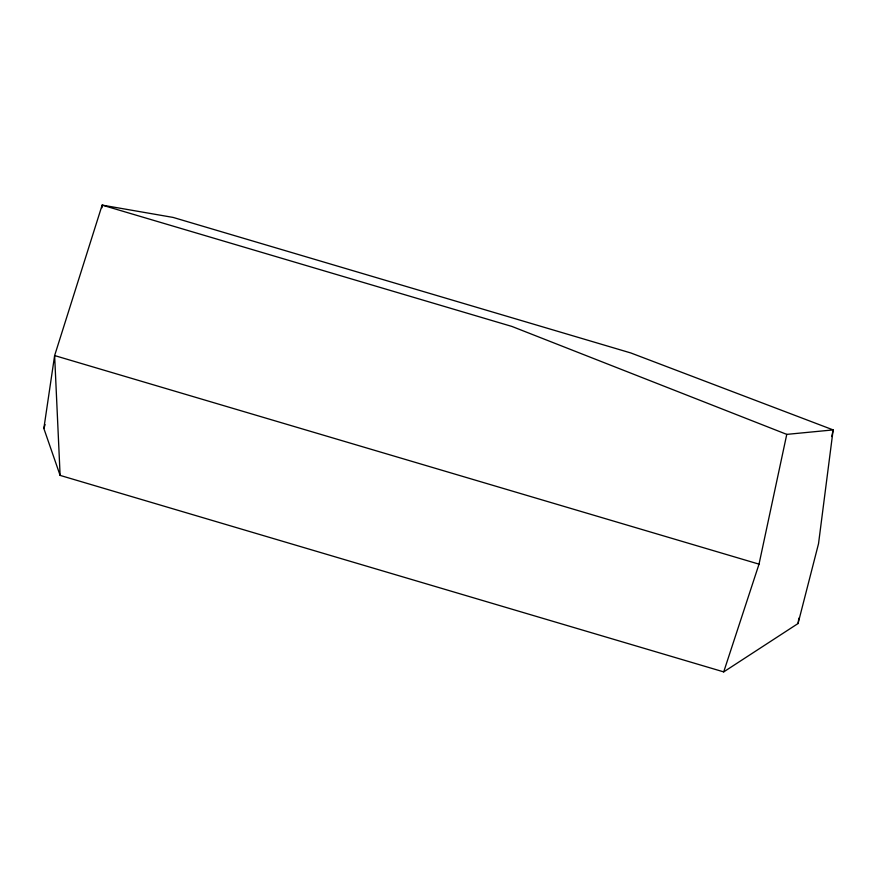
<?xml version="1.0" encoding="UTF-8"?>
<svg xmlns="http://www.w3.org/2000/svg" width="877" height="877" viewBox="0 0 877 877"><rect width="100%" height="100%" fill="white"/><g stroke="black" fill="none" stroke-linecap="round" stroke-linejoin="round"><path stroke-width="1.32" d="M102.006 207.75L102.149 205.108L173.087 217.419L630.848 352.971L833.15 429.905L818.526 543.707L798.048 623.525L723.711 671.892L60.118 475.4L43.85 428.469L54.626 355.569L102.149 205.108L511.949 326.452L786.768 434.378L833.15 429.905L831.78 436.56M798.048 623.525L798.859 618.153M723.711 671.892L759.022 564.152L786.768 434.378M43.85 428.469L45.089 424.589M759.022 564.152L54.626 355.569L60.118 475.4"/></g></svg>
